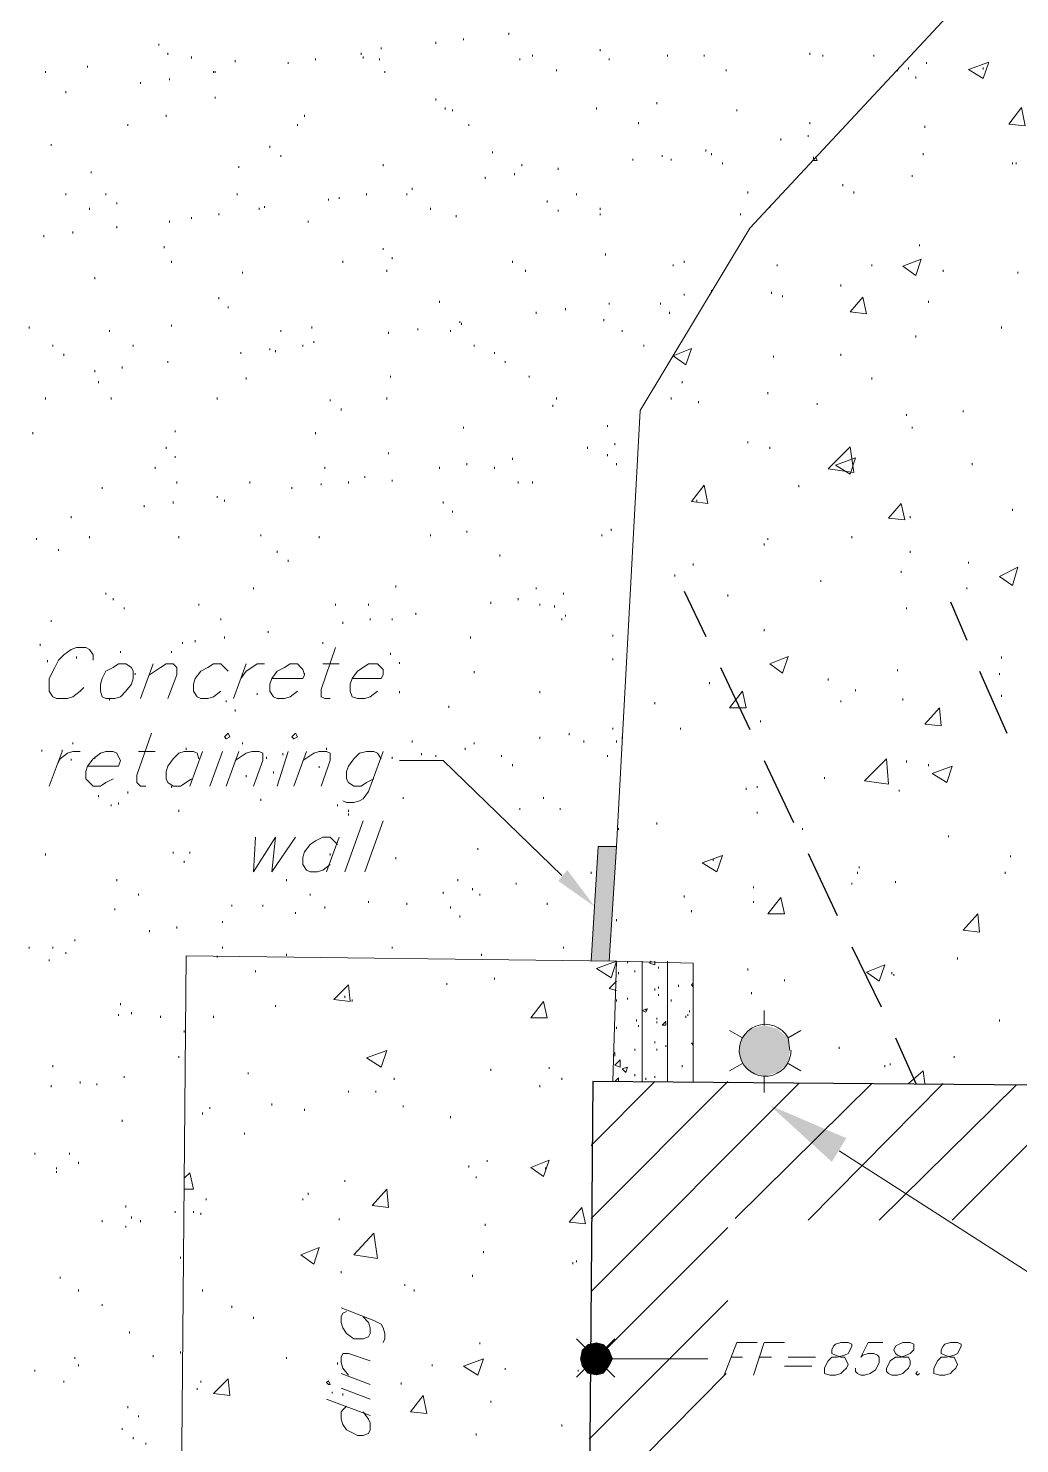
# Model space of a CAD drawing. Header units: inches. Extents: x 10 to 486, y 7 to 426.
# Drawn here: x 148.4 to 184.6, y 146.3 to 198 of the extents above; entities that cross this region are included whole.
import ezdxf

# ---------------------------------------------------------------- set-up
doc = ezdxf.new("R2010")
doc.units = ezdxf.units.IN
doc.header["$LTSCALE"] = 3
doc.header["$MEASUREMENT"] = 0
doc.layers.add('PDF_Geometry', color=7, linetype='Continuous', true_color=0x999999)
doc.layers.add('PDF_Solid Fills', color=7, linetype='Continuous')

msp = doc.modelspace()

# ---------------------------------------------------------------- linework, layer by layer
at = {"layer": 'PDF_Geometry', "lineweight": 13}
for points in [[(340.877, 356.15), (338.477, 356.683), (332.477, 355.083), (321.943, 349.017), (320.277, 341.35), (312.41, 340.75), (283.677, 321.75), (263.477, 306.483), (258.21, 296.683), (248.477, 288.017), (245.01, 283.083), (210.277, 256.083), (180.143, 230.817), (171.877, 223.95), (171.677, 206.017), (182.943, 199.55), (174.743, 190.75), (170.743, 184.083), (169.877, 168.15)], [(164.277, 197.683), (164.277, 197.617)], [(165.943, 197.883), (165.943, 197.817)], [(153.143, 197.483), (153.143, 197.417)], [(153.477, 197.15), (153.477, 197.083)], [(160.543, 197.15), (160.543, 197.083)], [(161.277, 197.35), (161.277, 197.283)], [(163.277, 197.55), (163.277, 197.483)], [(169.277, 197.283), (169.277, 197.217)], [(176.943, 197.15), (176.943, 197.083)], [(150.543, 196.683), (150.543, 196.617)], [(154.343, 197.017), (154.343, 196.95)], [(155.943, 196.883), (155.943, 196.817)], [(157.877, 196.817), (157.877, 196.75)], [(158.877, 196.95), (158.877, 196.883)], [(160.61, 197.017), (160.61, 196.95)], [(161.21, 196.95), (161.21, 196.883)], [(166.343, 196.95), (166.343, 196.883)], [(166.81, 197.083), (166.81, 197.017)], [(169.61, 196.95), (169.61, 196.883)], [(171.743, 197.083), (171.743, 197.017)], [(173.077, 197.083), (173.077, 197.017)], [(177.41, 197.083), (177.41, 197.017)], [(179.277, 197.083), (179.277, 197.017)], [(180.543, 196.617), (180.543, 196.55)], [(181.21, 196.817), (181.21, 196.75)], [(183.277, 196.617), (183.277, 196.55)], [(149.01, 196.483), (149.01, 196.417)], [(152.477, 196.083), (152.477, 196.017)], [(153.543, 196.217), (153.543, 196.15)], [(155.143, 196.483), (155.143, 196.417)], [(155.21, 196.483), (155.21, 196.417)], [(161.41, 196.483), (161.41, 196.417)], [(167.677, 196.55), (167.677, 196.483)], [(173.877, 196.55), (173.877, 196.483)], [(180.143, 196.55), (180.143, 196.483)], [(180.81, 196.283), (180.81, 196.217)], [(149.743, 195.75), (149.743, 195.683)], [(155.21, 195.55), (155.21, 195.483)], [(163.277, 195.483), (163.277, 195.417)], [(163.61, 195.15), (163.61, 195.083)], [(163.877, 195.083), (163.877, 195.017)], [(169.143, 195.15), (169.143, 195.083)], [(171.343, 195.35), (171.343, 195.283)], [(174.277, 195.083), (174.277, 195.017)], [(152.01, 194.55), (152.01, 194.483)], [(153.41, 194.883), (153.41, 194.817)], [(158.21, 194.55), (158.21, 194.483)], [(158.477, 194.883), (158.477, 194.817)], [(164.477, 194.55), (164.477, 194.483)], [(170.677, 194.617), (170.677, 194.55)], [(176.943, 194.617), (176.943, 194.55)], [(175.877, 194.017), (175.877, 193.95)], [(176.877, 194.15), (176.877, 194.083)], [(181.143, 194.483), (181.143, 194.417)], [(149.21, 193.817), (149.21, 193.75)], [(157.21, 193.75), (157.21, 193.683)], [(165.343, 193.55), (165.343, 193.483)], [(173.143, 193.617), (173.143, 193.55)], [(173.343, 193.483), (173.343, 193.417)], [(181.077, 193.483), (181.077, 193.417)], [(156.077, 193.017), (156.077, 192.95)], [(157.61, 193.417), (157.61, 193.35)], [(161.343, 193.083), (161.343, 193.017)], [(166.41, 193.083), (166.41, 193.017)], [(170.477, 193.283), (170.477, 193.217)], [(171.543, 193.417), (171.543, 193.35)], [(171.877, 193.283), (171.877, 193.217)], [(173.743, 193.15), (173.743, 193.083)], [(177.077, 193.35), (177.077, 193.283)], [(177.077, 193.217), (177.21, 193.217), (177.143, 193.35)], [(184.343, 193.15), (184.343, 193.083)], [(184.477, 193.15), (184.477, 193.083)], [(150.677, 192.817), (150.677, 192.75)], [(165.077, 192.617), (165.077, 192.55)], [(166.143, 192.75), (166.143, 192.683)], [(167.743, 192.95), (167.743, 192.883)], [(180.677, 192.683), (180.677, 192.617)], [(149.743, 192.017), (149.743, 191.95)], [(151.21, 192.017), (151.21, 191.95)], [(156.01, 192.017), (156.01, 191.95)], [(160.743, 192.017), (160.743, 191.95)], [(162.21, 192.017), (162.21, 191.95)], [(162.41, 192.217), (162.41, 192.15)], [(168.41, 192.017), (168.41, 191.95)], [(174.677, 192.083), (174.677, 192.017)], [(178.143, 192.35), (178.143, 192.283)], [(178.543, 192.083), (178.543, 192.017)], [(150.61, 191.483), (150.61, 191.417)], [(151.61, 191.683), (151.61, 191.617)], [(156.81, 191.483), (156.81, 191.417)], [(157.01, 191.55), (157.01, 191.483)], [(159.343, 191.817), (159.343, 191.75)], [(159.743, 191.883), (159.743, 191.817)], [(163.077, 191.483), (163.077, 191.417)], [(167.343, 191.75), (167.343, 191.683)], [(167.743, 191.417), (167.743, 191.35)], [(169.277, 191.483), (169.277, 191.417)], [(175.477, 191.55), (175.477, 191.483)], [(153.543, 191.017), (153.543, 190.95)], [(154.343, 191.15), (154.343, 191.083)], [(155.343, 191.283), (155.343, 191.217)], [(158.61, 191.017), (158.61, 190.95)], [(164.01, 191.217), (164.01, 191.15)], [(169.277, 191.283), (169.277, 191.217)], [(174.41, 191.283), (174.41, 191.217)], [(148.943, 190.483), (148.943, 190.417)], [(150.01, 190.617), (150.01, 190.55)], [(151.61, 190.817), (151.61, 190.75)], [(153.343, 190.083), (153.343, 190.017)], [(161.343, 190.017), (161.343, 189.95)], [(180.943, 190.15), (180.943, 190.083)], [(153.61, 189.55), (153.61, 189.483)], [(159.877, 189.55), (159.877, 189.483)], [(161.677, 189.683), (161.677, 189.617)], [(166.077, 189.55), (166.077, 189.483)], [(169.477, 189.817), (169.477, 189.75)], [(171.943, 189.417), (171.943, 189.35)], [(172.343, 189.55), (172.343, 189.483)], [(175.743, 189.417), (175.743, 189.35)], [(179.21, 189.417), (179.21, 189.35)], [(150.81, 188.95), (150.81, 188.883)], [(156.21, 189.15), (156.21, 189.083)], [(161.477, 189.217), (161.477, 189.15)], [(166.543, 189.217), (166.543, 189.15)], [(181.81, 189.217), (181.81, 189.15)], [(184.543, 189.15), (184.543, 189.083)], [(172.343, 188.35), (172.343, 188.283)], [(173.343, 188.483), (173.343, 188.417)], [(175.543, 188.417), (175.543, 188.35)], [(178.077, 188.683), (178.077, 188.617)], [(155.343, 188.217), (155.343, 188.15)], [(155.677, 187.883), (155.677, 187.817)], [(163.41, 188.083), (163.41, 188.017)], [(168.01, 187.817), (168.01, 187.75)], [(169.61, 188.017), (169.61, 187.95)], [(171.477, 188.017), (171.477, 187.95)], [(175.943, 188.283), (175.943, 188.217)], [(181.277, 188.083), (181.277, 188.017)], [(164.143, 187.35), (164.143, 187.283)], [(164.21, 187.283), (164.21, 187.217)], [(166.943, 187.683), (166.943, 187.617)], [(169.41, 187.417), (169.41, 187.35)], [(171.81, 187.683), (171.81, 187.617)], [(148.41, 187.15), (148.41, 187.083)], [(151.343, 187.017), (151.343, 186.95)], [(153.61, 187.217), (153.61, 187.15)], [(157.61, 187.017), (157.61, 186.95)], [(158.743, 187.15), (158.743, 187.083)], [(161.543, 186.95), (161.543, 186.883)], [(162.61, 187.083), (162.61, 187.017)], [(163.81, 187.017), (163.81, 186.95)], [(170.077, 187.017), (170.077, 186.95)], [(180.81, 186.817), (180.81, 186.75)], [(183.943, 187.15), (183.943, 187.083)], [(149.277, 186.483), (149.277, 186.417)], [(152.21, 186.483), (152.21, 186.417)], [(157.21, 186.35), (157.21, 186.283)], [(157.41, 186.283), (157.41, 186.217)], [(158.41, 186.483), (158.41, 186.417)], [(158.81, 186.617), (158.81, 186.55)], [(164.677, 186.483), (164.677, 186.417)], [(170.877, 186.483), (170.877, 186.417)], [(149.677, 186.15), (149.677, 186.083)], [(153.477, 185.883), (153.477, 185.817)], [(156.143, 186.217), (156.143, 186.15)], [(165.41, 186.217), (165.41, 186.15)], [(165.81, 185.883), (165.81, 185.817)], [(175.61, 186.083), (175.61, 186.017)], [(178.077, 186.15), (178.077, 186.083)], [(150.81, 185.55), (150.81, 185.483)], [(151.81, 185.683), (151.81, 185.617)], [(156.343, 185.283), (156.343, 185.217)], [(161.61, 185.35), (161.61, 185.283)], [(166.677, 185.35), (166.677, 185.283)], [(179.21, 185.283), (179.21, 185.217)], [(150.943, 185.15), (150.943, 185.083)], [(172.277, 185.15), (172.277, 185.083)], [(175.41, 184.75), (175.41, 184.683)], [(149.01, 184.55), (149.01, 184.483)], [(151.41, 184.55), (151.41, 184.483)], [(155.277, 184.55), (155.277, 184.483)], [(159.41, 184.483), (159.41, 184.417)], [(161.477, 184.55), (161.477, 184.483)], [(167.543, 184.283), (167.543, 184.217)], [(167.677, 184.55), (167.677, 184.483)], [(171.877, 184.55), (171.877, 184.483)], [(172.877, 184.417), (172.877, 184.35)], [(177.21, 184.35), (177.21, 184.283)], [(159.81, 184.15), (159.81, 184.083)], [(180.477, 183.95), (180.477, 183.883)], [(182.543, 184.083), (182.543, 184.017)], [(148.543, 183.283), (148.543, 183.217)], [(153.743, 183.35), (153.743, 183.283)], [(158.877, 183.283), (158.877, 183.217)], [(164.277, 183.483), (164.277, 183.417)], [(169.543, 183.55), (169.543, 183.483)], [(180.677, 183.483), (180.677, 183.417)], [(153.41, 182.75), (153.41, 182.683)], [(168.81, 182.75), (168.81, 182.683)], [(169.81, 182.883), (169.81, 182.817)], [(174.677, 182.95), (174.677, 182.883)], [(175.477, 182.75), (175.477, 182.683)], [(153.743, 182.417), (153.743, 182.35)], [(161.543, 182.55), (161.543, 182.483)], [(164.41, 182.15), (164.41, 182.083)], [(166.077, 182.35), (166.077, 182.283)], [(169.543, 182.483), (169.543, 182.417)], [(169.877, 182.15), (169.877, 182.083)], [(182.877, 182.15), (182.877, 182.083)], [(153.01, 182.017), (153.01, 181.95)], [(159.21, 182.017), (159.21, 181.95)], [(160.677, 181.683), (160.677, 181.617)], [(163.41, 182.017), (163.41, 181.95)], [(165.41, 182.017), (165.41, 181.95)], [(151.077, 181.283), (151.077, 181.217)], [(153.81, 181.483), (153.81, 181.417)], [(156.477, 181.483), (156.477, 181.417)], [(158.01, 181.283), (158.01, 181.217)], [(159.077, 181.417), (159.077, 181.35)], [(160.077, 181.483), (160.077, 181.417)], [(161.677, 181.55), (161.677, 181.483)], [(166.277, 181.483), (166.277, 181.417)], [(166.81, 181.483), (166.81, 181.417)], [(176.543, 181.35), (176.543, 181.283)], [(152.61, 180.617), (152.61, 180.55)], [(153.677, 180.75), (153.677, 180.683)], [(155.277, 180.95), (155.277, 180.883)], [(155.543, 180.817), (155.543, 180.75)], [(163.543, 180.75), (163.543, 180.683)], [(172.81, 180.817), (172.81, 180.75)], [(149.943, 180.217), (149.943, 180.15)], [(163.877, 180.417), (163.877, 180.35)], [(180.61, 180.217), (180.61, 180.15)], [(184.343, 180.483), (184.343, 180.417)], [(156.877, 179.55), (156.877, 179.483)], [(163.077, 179.55), (163.077, 179.483)], [(164.41, 179.683), (164.41, 179.617)], [(169.343, 179.55), (169.343, 179.483)], [(169.677, 179.75), (169.677, 179.683)], [(148.677, 179.417), (148.677, 179.35)], [(149.477, 179.017), (149.477, 178.95)], [(150.61, 179.483), (150.61, 179.417)], [(153.877, 179.483), (153.877, 179.417)], [(159.01, 179.483), (159.01, 179.417)], [(175.277, 179.217), (175.277, 179.15)], [(175.41, 179.417), (175.41, 179.35)], [(178.477, 179.483), (178.477, 179.417)], [(157.477, 178.95), (157.477, 178.883)], [(157.877, 178.617), (157.877, 178.55)], [(165.61, 178.817), (165.61, 178.75)], [(172.677, 178.483), (172.677, 178.417)], [(180.61, 178.95), (180.61, 178.883)], [(182.743, 178.55), (182.743, 178.483)], [(172.01, 178.083), (172.01, 178.017)], [(180.277, 178.217), (180.277, 178.15)], [(156.61, 177.617), (156.61, 177.55)], [(161.81, 177.683), (161.81, 177.617)], [(166.943, 177.617), (166.943, 177.55)], [(177.343, 177.883), (177.343, 177.817)], [(182.677, 177.617), (182.677, 177.55)], [(151.21, 177.417), (151.21, 177.35)], [(151.477, 177.217), (151.477, 177.15)], [(154.61, 177.017), (154.61, 176.95)], [(159.61, 177.017), (159.61, 176.95)], [(160.81, 177.017), (160.81, 176.95)], [(165.277, 177.083), (165.277, 177.017)], [(166.277, 177.217), (166.277, 177.15)], [(167.077, 177.017), (167.077, 176.95)], [(167.61, 176.95), (167.61, 176.883)], [(167.943, 177.417), (167.943, 177.35)], [(173.943, 177.35), (173.943, 177.283)], [(149.21, 176.417), (149.21, 176.35)], [(151.877, 176.883), (151.877, 176.817)], [(155.41, 176.483), (155.41, 176.417)], [(160.877, 176.483), (160.877, 176.417)], [(161.677, 176.483), (161.677, 176.417)], [(162.543, 176.683), (162.543, 176.617)], [(167.877, 176.483), (167.877, 176.417)], [(168.01, 176.617), (168.01, 176.55)], [(180.477, 176.883), (180.477, 176.817)], [(157.143, 176.017), (157.143, 175.95)], [(159.877, 176.35), (159.877, 176.283)], [(175.277, 176.083), (175.277, 176.017)], [(148.81, 175.55), (148.81, 175.483)], [(154.01, 175.617), (154.01, 175.55)], [(154.477, 175.683), (154.477, 175.617)], [(155.543, 175.817), (155.543, 175.75)], [(159.143, 175.617), (159.143, 175.55)], [(164.543, 175.817), (164.543, 175.75)], [(169.743, 175.883), (169.743, 175.817)], [(149.077, 174.95), (149.077, 174.883)], [(150.143, 175.083), (150.143, 175.017)], [(151.743, 175.283), (151.743, 175.217)], [(153.61, 175.283), (153.61, 175.217)], [(161.61, 175.217), (161.61, 175.15)], [(161.943, 174.883), (161.943, 174.817)], [(169.743, 175.017), (169.743, 174.95)], [(183.943, 175.083), (183.943, 175.017)], [(152.277, 174.483), (152.277, 174.417)], [(158.477, 174.483), (158.477, 174.417)], [(164.677, 174.55), (164.677, 174.483)], [(180.143, 174.617), (180.143, 174.55)], [(183.877, 174.483), (183.877, 174.417)], [(173.277, 174.15), (173.277, 174.083)], [(177.61, 174.283), (177.61, 174.217)], [(178.61, 173.883), (178.61, 173.817)], [(151.343, 173.55), (151.343, 173.483)], [(155.61, 173.483), (155.61, 173.417)], [(156.743, 173.75), (156.743, 173.683)], [(161.943, 173.817), (161.943, 173.75)], [(167.077, 173.817), (167.077, 173.75)], [(171.277, 173.417), (171.277, 173.35)], [(178.077, 173.483), (178.077, 173.417)], [(180.343, 173.55), (180.343, 173.483)], [(183.943, 173.683), (183.943, 173.617)], [(155.943, 173.15), (155.943, 173.083)], [(163.743, 173.283), (163.743, 173.217)], [(168.143, 172.283), (168.143, 172.217)], [(169.743, 172.483), (169.743, 172.417)], [(172.21, 172.483), (172.21, 172.417)], [(175.143, 172.75), (175.143, 172.683)], [(150.01, 171.95), (150.01, 171.883)], [(156.21, 171.95), (156.21, 171.883)], [(162.41, 172.017), (162.41, 171.95)], [(164.677, 171.95), (164.677, 171.883)], [(167.077, 172.15), (167.077, 172.083)], [(168.677, 172.017), (168.677, 171.95)], [(169.877, 172.017), (169.877, 171.95)], [(170.077, 172.15), (170.077, 172.083)], [(148.877, 171.683), (148.877, 171.617)], [(149.61, 171.683), (149.61, 171.617)], [(149.943, 171.35), (149.943, 171.283)], [(150.81, 171.417), (150.81, 171.35)], [(154.143, 171.75), (154.143, 171.683)], [(157.077, 171.417), (157.077, 171.35)], [(157.677, 171.55), (157.677, 171.483)], [(159.277, 171.75), (159.277, 171.683)], [(161.677, 171.417), (161.677, 171.35)], [(162.743, 171.55), (162.743, 171.483)], [(163.277, 171.483), (163.277, 171.417)], [(164.343, 171.75), (164.343, 171.683)], [(165.677, 171.483), (165.677, 171.417)], [(169.543, 171.483), (169.543, 171.417)], [(180.477, 171.283), (180.477, 171.217)], [(156.343, 170.75), (156.343, 170.683)], [(157.343, 170.883), (157.343, 170.817)], [(159.01, 171.083), (159.01, 171.017)], [(166.077, 171.15), (166.077, 171.083)], [(181.277, 171.15), (181.277, 171.083)], [(153.61, 170.35), (153.61, 170.283)], [(174.61, 170.283), (174.61, 170.217)], [(175.01, 170.35), (175.01, 170.283)], [(177.477, 170.683), (177.477, 170.617)], [(180.21, 170.217), (180.21, 170.15)], [(150.943, 170.017), (150.943, 169.95)], [(151.677, 169.75), (151.677, 169.683)], [(152.01, 170.15), (152.01, 170.083)], [(156.877, 169.883), (156.877, 169.817)], [(162.077, 169.95), (162.077, 169.883)], [(167.21, 169.95), (167.21, 169.883)], [(151.41, 169.683), (151.41, 169.617)], [(153.877, 169.483), (153.877, 169.417)], [(159.677, 169.683), (159.677, 169.617)], [(160.077, 169.483), (160.077, 169.417)], [(160.077, 169.35), (160.077, 169.283)], [(166.343, 169.55), (166.343, 169.483)], [(167.81, 169.55), (167.81, 169.483)], [(175.01, 169.417), (175.01, 169.35)], [(169.943, 168.817), (169.943, 168.75)], [(171.343, 169.017), (171.343, 168.95)], [(176.677, 168.817), (176.677, 168.75)], [(182.01, 168.55), (182.01, 168.483)], [(149.01, 167.883), (149.01, 167.817)], [(153.677, 167.95), (153.677, 167.883)], [(154.077, 167.617), (154.077, 167.55)], [(154.277, 167.95), (154.277, 167.883)], [(159.41, 167.883), (159.41, 167.817)], [(161.81, 167.75), (161.81, 167.683)], [(164.81, 168.083), (164.81, 168.017)], [(173.41, 167.683), (173.41, 167.617)], [(184.277, 167.817), (184.277, 167.75)], [(168.943, 167.217), (168.943, 167.15)], [(178.677, 167.217), (178.677, 167.15)], [(178.743, 167.417), (178.743, 167.35)], [(184.077, 167.217), (184.077, 167.15)], [(151.61, 166.95), (151.61, 166.883)], [(157.81, 166.95), (157.81, 166.883)], [(164.077, 166.95), (164.077, 166.883)], [(164.61, 166.617), (164.61, 166.55)], [(166.21, 166.817), (166.21, 166.75)], [(174.877, 166.683), (174.877, 166.617)], [(178.477, 166.817), (178.477, 166.75)], [(180.077, 166.883), (180.077, 166.817)], [(152.41, 166.417), (152.41, 166.35)], [(158.677, 166.417), (158.677, 166.35)], [(160.81, 166.15), (160.81, 166.083)], [(162.21, 166.083), (162.21, 166.017)], [(163.543, 166.483), (163.543, 166.417)], [(164.877, 166.417), (164.877, 166.35)], [(167.343, 166.083), (167.343, 166.017)], [(172.343, 166.35), (172.343, 166.283)], [(174.877, 166.15), (174.877, 166.083)], [(151.543, 165.883), (151.543, 165.817)], [(155.81, 166.017), (155.81, 165.95)], [(156.943, 166.017), (156.943, 165.95)], [(158.143, 165.75), (158.143, 165.683)], [(159.21, 165.95), (159.21, 165.883)], [(163.81, 165.95), (163.81, 165.883)], [(164.143, 165.617), (164.143, 165.55)], [(172.61, 165.817), (172.61, 165.75)], [(152.81, 165.083), (152.81, 165.017)], [(153.81, 165.217), (153.81, 165.15)], [(155.477, 165.417), (155.477, 165.35)], [(169.877, 165.483), (169.877, 165.417)], [(150.077, 164.75), (150.077, 164.683)], [(148.41, 164.483), (148.41, 164.417)], [(149.143, 164.017), (149.143, 163.95)], [(149.277, 164.483), (149.277, 164.417)], [(149.743, 164.283), (149.743, 164.217)], [(169.743, 159.55), (169.877, 163.95), (154.143, 164.15), (153.877, 133.817), (153.677, 133.617)], [(155.477, 164.483), (155.477, 164.417)], [(157.81, 164.217), (157.81, 164.15)], [(161.677, 164.483), (161.677, 164.417)], [(164.943, 164.217), (164.943, 164.15)], [(167.943, 164.483), (167.943, 164.417)], [(182.343, 164.083), (182.343, 164.017)], [(156.677, 163.617), (156.677, 163.55)], [(169.877, 163.95), (172.677, 163.883), (172.677, 159.55)], [(169.943, 163.55), (169.943, 163.483)], [(170.277, 163.95), (170.277, 163.883)], [(170.543, 163.617), (170.543, 163.55)], [(170.81, 163.95), (170.81, 159.55)], [(171.277, 163.95), (171.277, 163.817), (171.077, 163.883), (171.143, 163.95)], [(171.41, 163.75), (171.41, 163.683)], [(171.743, 163.95), (171.743, 159.55)], [(174.677, 163.683), (174.677, 163.617)], [(179.943, 163.55), (179.943, 163.483)], [(180.01, 163.483), (180.01, 163.417)], [(163.677, 163.15), (163.677, 163.083)], [(165.41, 163.35), (165.41, 163.283)], [(169.877, 162.883), (169.61, 162.95), (169.877, 163.217)], [(171.41, 163.017), (171.41, 162.95)], [(172.143, 163.083), (172.143, 163.017)], [(172.677, 163.017), (172.61, 163.083), (172.677, 163.15)], [(176.01, 163.283), (176.01, 163.217)], [(159.943, 162.683), (159.943, 162.617)], [(160.21, 162.55), (160.21, 162.483)], [(169.877, 162.55), (169.877, 162.483)], [(170.277, 162.617), (170.277, 162.55)], [(171.277, 162.95), (171.277, 162.883)], [(171.41, 162.75), (171.41, 162.683)], [(171.877, 162.55), (171.877, 162.483)], [(174.81, 162.817), (174.81, 162.75)], [(151.677, 162.017), (151.677, 161.95)], [(151.743, 162.417), (151.743, 162.35)], [(152.143, 162.083), (152.143, 162.017)], [(153.21, 161.95), (153.21, 161.883)], [(155.143, 161.95), (155.143, 161.883)], [(157.41, 162.35), (157.41, 162.283)], [(170.81, 162.083), (170.81, 162.15), (171.01, 162.217), (170.943, 162.083), (170.81, 162.15)], [(170.943, 162.217), (170.943, 162.15)], [(172.41, 161.95), (172.41, 161.883)], [(172.477, 162.017), (172.477, 161.95)], [(172.543, 162.15), (172.543, 162.083)], [(154.077, 161.417), (154.077, 161.35)], [(169.877, 161.55), (169.877, 161.483)], [(170.61, 161.817), (170.61, 161.75)], [(170.677, 161.617), (170.677, 161.55)], [(171.343, 161.883), (171.343, 161.817)], [(171.343, 161.75), (171.343, 161.683)], [(183.877, 161.817), (183.877, 161.75)], [(171.277, 161.017), (171.277, 160.95)], [(172.677, 160.883), (172.61, 160.95), (172.677, 160.95)], [(153.877, 160.483), (153.877, 160.417)], [(169.81, 160.617), (169.81, 160.55), (169.81, 160.483)], [(170.543, 160.75), (170.543, 160.683)], [(171.343, 160.75), (171.343, 160.683)], [(171.677, 160.883), (171.677, 160.817)], [(178.01, 160.817), (178.01, 160.75)], [(182.21, 160.483), (182.21, 160.417)], [(149.277, 160.15), (149.277, 160.083)], [(156.41, 159.883), (156.41, 159.817)], [(165.277, 160.017), (165.277, 159.95)], [(167.41, 160.083), (167.41, 160.017)], [(172.277, 160.15), (172.277, 160.083)], [(179.677, 160.15), (179.677, 160.083)], [(179.877, 160.217), (179.877, 160.15)], [(180.543, 159.483), (181.077, 159.95), (181.143, 159.483)], [(149.21, 159.417), (149.21, 159.35)], [(150.277, 159.55), (150.277, 159.483)], [(150.877, 159.483), (150.877, 159.417)], [(151.877, 159.75), (151.877, 159.683)], [(161.743, 159.683), (161.743, 159.617)], [(167.077, 159.417), (167.077, 159.35)], [(167.877, 159.683), (167.877, 159.617)], [(169.81, 159.55), (169.943, 159.683), (169.943, 159.55)], [(170.543, 159.817), (170.543, 159.75)], [(170.943, 159.683), (170.943, 159.617)], [(171.277, 159.75), (171.277, 159.683)], [(160.077, 159.217), (160.077, 159.15)], [(161.077, 159.217), (161.077, 159.15)], [(154.743, 158.417), (154.743, 158.35)], [(155.01, 158.617), (155.01, 158.55)], [(157.277, 158.75), (157.277, 158.683)], [(158.477, 158.55), (158.477, 158.483)], [(162.077, 158.683), (162.077, 158.617)], [(151.81, 158.15), (151.81, 158.083)], [(163.81, 158.283), (163.81, 158.217)], [(156.277, 157.683), (156.277, 157.617)], [(148.61, 156.95), (148.61, 156.883)], [(149.877, 156.95), (149.877, 156.883)], [(149.41, 156.417), (149.41, 156.35)], [(149.41, 156.283), (149.41, 156.217)], [(150.21, 156.617), (150.21, 156.55)], [(164.477, 156.483), (164.477, 156.417)], [(165.143, 156.683), (165.143, 156.617)], [(167.277, 156.417), (167.277, 156.35)], [(154.077, 156.017), (154.277, 156.217), (154.41, 155.617), (154.077, 155.617)], [(159.943, 155.95), (159.943, 155.883)], [(164.743, 156.083), (164.743, 156.017)], [(154.877, 155.283), (154.877, 155.217)], [(158.41, 155.283), (158.41, 155.217)], [(158.61, 155.483), (158.61, 155.417)], [(151.943, 155.017), (151.943, 154.95)], [(153.743, 154.817), (153.743, 154.75)], [(154.41, 154.817), (154.41, 154.75)], [(154.677, 154.75), (154.677, 154.683)], [(151.077, 154.483), (151.077, 154.417)], [(151.943, 154.283), (151.943, 154.217)], [(152.143, 154.617), (152.143, 154.55)], [(152.477, 154.483), (152.477, 154.417)], [(159.743, 154.55), (159.743, 154.483)], [(165.077, 154.35), (165.077, 154.283)], [(153.943, 153.15), (153.943, 153.083)], [(165.01, 153.35), (165.01, 153.283)], [(159.81, 152.617), (159.81, 152.55)], [(168.277, 152.95), (168.277, 152.883)], [(168.41, 153.017), (168.41, 152.95)], [(149.543, 152.417), (149.543, 152.35)], [(162.143, 152.15), (162.143, 152.083)], [(164.61, 152.483), (164.61, 152.417)], [(150.21, 151.95), (150.21, 151.883)], [(154.743, 151.95), (154.743, 151.883)], [(162.477, 151.95), (162.477, 151.883)], [(151.077, 151.417), (151.077, 151.35)], [(155.81, 151.35), (155.81, 151.283)], [(156.61, 150.95), (156.61, 150.883)], [(152.077, 150.417), (152.077, 150.35)], [(152.943, 149.55), (152.943, 149.483)], [(153.943, 149.683), (153.943, 149.617)], [(164.877, 150.017), (164.877, 149.95)], [(148.61, 149.017), (148.61, 148.95)], [(150.077, 149.483), (150.077, 149.417)], [(150.21, 149.217), (150.21, 149.15)], [(157.81, 149.483), (157.81, 149.417)], [(159.677, 149.283), (159.677, 149.217)], [(163.143, 149.217), (163.143, 149.15)], [(165.81, 149.083), (165.81, 149.017)], [(168.477, 149.017), (168.477, 148.95)], [(149.677, 148.617), (149.677, 148.55)], [(154.677, 148.617), (154.677, 148.55)], [(162.01, 148.55), (162.01, 148.483)], [(154.543, 148.35), (154.543, 148.283)], [(159.477, 148.217), (159.477, 148.15)], [(159.877, 148.15), (159.877, 148.083)], [(152.01, 147.683), (152.01, 147.617)], [(165.277, 147.883), (165.277, 147.817)], [(152.41, 147.35), (152.41, 147.283)], [(167.877, 147.017), (167.877, 146.95)], [(151.81, 146.883), (151.81, 146.817)], [(152.21, 146.55), (152.21, 146.483)], [(164.743, 146.683), (164.743, 146.617)], [(152.677, 146.35), (152.677, 146.283)]]:
    msp.add_lwpolyline(points, dxfattribs=at)
for points in [[(183.477, 196.817), (183.277, 196.217), (182.743, 196.55)], [(184.677, 195.15), (184.81, 194.483), (184.21, 194.55)], [(181.01, 189.617), (180.81, 189.017), (180.343, 189.35)], [(178.877, 188.217), (179.01, 187.617), (178.41, 187.683)], [(172.61, 186.35), (172.41, 185.75), (171.943, 186.083)], [(178.543, 181.817), (177.61, 181.95), (178.41, 182.75)], [(178.61, 182.35), (178.41, 181.75), (177.877, 182.083)], [(173.077, 181.35), (173.21, 180.683), (172.61, 180.75)], [(180.277, 180.683), (180.41, 180.083), (179.81, 180.15)], [(184.543, 178.35), (184.343, 177.683), (183.877, 178.017)], [(176.143, 175.083), (175.943, 174.483), (175.477, 174.817)], [(174.477, 173.817), (174.61, 173.217), (174.01, 173.217)], [(181.677, 173.217), (181.743, 172.55), (181.143, 172.617)], [(179.81, 170.417), (178.943, 170.55), (179.743, 171.35)], [(182.143, 171.083), (181.943, 170.483), (181.41, 170.817)], [(173.743, 167.817), (173.543, 167.217), (173.01, 167.55)], [(175.877, 166.283), (176.01, 165.683), (175.41, 165.683)], [(183.077, 165.683), (183.143, 165.017), (182.543, 165.083)], [(155.277, 164.083), (155.277, 164.15)], [(169.877, 163.95), (169.677, 163.35), (169.143, 163.683)], [(179.677, 163.817), (179.477, 163.217), (179.01, 163.55)], [(160.077, 163.083), (160.143, 162.483), (159.543, 162.55)], [(167.21, 162.483), (167.343, 161.883), (166.743, 161.883)], [(171.677, 161.75), (171.677, 161.617), (171.543, 161.617)], [(161.477, 160.683), (161.277, 160.083), (160.743, 160.417)], [(170.01, 160.083), (169.81, 160.15), (170.01, 160.35)], [(170.277, 160.083), (170.21, 159.883), (170.077, 160.017)], [(167.41, 156.683), (167.21, 156.083), (166.743, 156.417)], [(161.477, 155.617), (161.543, 154.95), (160.943, 155.017)], [(168.61, 154.95), (168.743, 154.35), (168.143, 154.417)], [(161.143, 153.083), (160.277, 153.217), (161.01, 154.017)], [(159.01, 153.483), (158.81, 152.883), (158.343, 153.217)], [(165.01, 149.417), (164.81, 148.817), (164.277, 149.15)], [(155.677, 148.683), (155.743, 148.083), (155.143, 148.15)], [(162.81, 148.083), (162.943, 147.417), (162.343, 147.483)]]:
    msp.add_lwpolyline(points, close=True, dxfattribs=at)
at = {"layer": 'PDF_Geometry', "color": 7, "lineweight": 25}
for points in [[(172.343, 177.483), (173.143, 175.817)], [(182.077, 177.083), (182.677, 175.683)], [(173.677, 174.683), (174.743, 172.417)], [(183.143, 174.55), (184.143, 172.283)], [(175.277, 171.283), (176.343, 169.017)], [(176.877, 167.883), (177.943, 165.617)], [(178.477, 164.483), (179.543, 162.283)], [(180.077, 161.15), (180.81, 159.483)], [(289.277, 158.55), (169.01, 159.55), (168.677, 120.017), (167.343, 120.017), (167.343, 118.75), (153.543, 118.683), (153.677, 133.617), (106.543, 134.217), (101.743, 130.217), (101.477, 96.217), (115.343, 77.35), (167.21, 77.417), (167.143, 65.417), (152.41, 65.617), (152.277, 43.883), (328.277, 42.017)], [(168.41, 148.75), (169.81, 150.15)], [(168.41, 150.15), (169.81, 148.75)]]:
    msp.add_lwpolyline(points, dxfattribs=at)
at = {"layer": 'PDF_Geometry', "color": 8, "lineweight": 13, "true_color": 0x767676}
for points in [[(150.743, 174.95), (150.743, 175.15), (150.61, 175.35), (150.477, 175.417), (150.143, 175.417), (149.943, 175.35), (149.677, 175.15), (149.477, 174.95), (149.343, 174.683), (149.143, 174.283), (149.143, 173.817), (149.277, 173.617), (149.41, 173.55), (149.81, 173.55), (150.01, 173.617), (150.277, 173.817), (150.41, 173.95)], [(159.61, 175.417), (159.077, 173.883), (159.077, 173.617), (159.21, 173.55), (159.41, 173.55)], [(152.477, 173.55), (152.943, 174.817)], [(152.81, 174.417), (153.21, 174.683), (153.41, 174.817), (153.677, 174.817), (153.81, 174.683), (153.81, 174.417), (153.477, 173.55)], [(155.677, 174.55), (155.543, 174.683), (155.41, 174.817), (155.143, 174.817), (154.943, 174.683), (154.677, 174.55), (154.477, 174.283), (154.41, 174.083), (154.41, 173.817), (154.543, 173.617), (154.677, 173.55), (154.943, 173.55), (155.143, 173.617), (155.41, 173.817)], [(155.877, 173.55), (156.343, 174.817)], [(156.143, 174.283), (156.343, 174.55), (156.543, 174.683), (156.743, 174.817), (157.01, 174.817)], [(157.277, 174.283), (158.41, 174.283), (158.477, 174.417), (158.41, 174.617), (158.343, 174.683), (158.21, 174.817), (157.943, 174.817), (157.743, 174.683), (157.477, 174.55), (157.277, 174.283), (157.21, 174.083), (157.21, 173.817), (157.343, 173.617), (157.477, 173.55), (157.743, 173.55), (157.943, 173.617), (158.21, 173.817)], [(159.143, 174.817), (159.743, 174.817)], [(160.21, 174.283), (161.277, 174.283), (161.343, 174.417), (161.343, 174.617), (161.277, 174.683), (161.143, 174.817), (160.81, 174.817), (160.61, 174.683), (160.41, 174.55), (160.21, 174.283), (160.143, 174.083), (160.143, 173.817), (160.21, 173.617), (160.41, 173.55), (160.677, 173.55), (160.877, 173.617), (161.143, 173.817)], [(152.877, 172.283), (152.343, 170.75), (152.343, 170.483), (152.477, 170.35), (152.677, 170.35)], [(149.143, 170.35), (149.61, 171.617)], [(149.41, 171.083), (149.543, 171.35), (149.81, 171.55), (150.01, 171.617), (150.277, 171.617)], [(150.543, 171.083), (151.677, 171.083), (151.743, 171.283), (151.677, 171.417), (151.61, 171.55), (151.477, 171.617), (151.21, 171.617), (151.01, 171.55), (150.743, 171.35), (150.543, 171.083), (150.477, 170.883), (150.477, 170.617), (150.61, 170.483), (150.743, 170.35), (151.01, 170.35), (151.21, 170.483), (151.477, 170.617)], [(152.41, 171.617), (153.01, 171.617)], [(154.61, 171.35), (154.543, 171.55), (154.41, 171.617), (154.077, 171.617), (153.877, 171.55), (153.677, 171.35), (153.477, 171.083), (153.41, 170.883), (153.41, 170.617), (153.477, 170.483), (153.677, 170.35), (153.943, 170.35), (154.143, 170.483), (154.343, 170.617)], [(154.743, 171.617), (154.277, 170.35)], [(155.477, 171.617), (155.01, 170.35)], [(155.61, 170.35), (156.077, 171.617)], [(155.943, 171.283), (156.343, 171.55), (156.543, 171.617), (156.81, 171.617), (156.943, 171.55), (156.943, 171.283), (156.61, 170.35)], [(157.877, 171.617), (157.477, 170.35)], [(158.077, 170.35), (158.543, 171.617)], [(158.41, 171.283), (158.81, 171.55), (159.01, 171.617), (159.277, 171.617), (159.41, 171.55), (159.41, 171.283), (159.077, 170.35)], [(161.343, 171.617), (160.81, 170.15), (160.61, 169.883), (160.477, 169.817), (160.277, 169.75), (160.01, 169.75), (159.877, 169.817)], [(161.277, 171.35), (161.143, 171.55), (161.01, 171.617), (160.743, 171.617), (160.477, 171.55), (160.277, 171.35), (160.077, 171.083), (160.01, 170.883), (160.01, 170.617), (160.077, 170.483), (160.277, 170.35), (160.543, 170.35), (160.743, 170.483), (161.01, 170.617)], [(167.877, 167.083), (163.543, 171.283), (161.943, 171.283)], [(159.943, 167.217), (160.61, 169.083)], [(160.677, 167.217), (161.343, 169.083)], [(156.677, 168.483), (156.61, 167.217), (157.41, 168.483), (157.277, 167.217), (158.143, 168.483)], [(159.677, 168.217), (159.543, 168.35), (159.41, 168.483), (159.143, 168.483), (158.877, 168.35), (158.677, 168.217), (158.477, 167.95), (158.41, 167.75), (158.41, 167.483), (158.543, 167.283), (158.677, 167.217), (158.943, 167.217), (159.143, 167.283), (159.41, 167.483)], [(159.743, 168.483), (159.277, 167.217)], [(159.81, 151.283), (161.01, 150.817), (161.277, 150.683), (161.343, 150.55), (161.41, 150.35), (161.41, 150.15), (161.343, 150.017)], [(160.01, 151.15), (159.877, 151.083), (159.81, 150.95), (159.81, 150.75), (159.877, 150.55), (160.01, 150.35), (160.277, 150.15), (160.61, 150.15), (160.81, 150.217), (160.877, 150.35), (160.877, 150.55), (160.81, 150.75), (160.61, 150.95)], [(160.077, 148.817), (159.877, 149.083), (159.81, 149.283), (159.81, 149.483), (159.877, 149.617), (160.077, 149.617), (160.877, 149.35)], [(160.877, 148.483), (159.81, 148.883)], [(159.81, 148.35), (160.877, 147.95)], [(159.277, 147.95), (160.877, 147.35)], [(160.01, 147.683), (159.877, 147.55), (159.81, 147.483), (159.81, 147.217), (159.877, 147.017), (160.01, 146.817), (160.277, 146.683), (160.41, 146.617), (160.61, 146.617), (160.81, 146.683), (160.877, 146.817), (160.877, 147.083), (160.81, 147.217), (160.61, 147.483)]]:
    msp.add_lwpolyline(points, dxfattribs=at)
for points in [[(151.677, 174.817), (151.477, 174.683), (151.21, 174.55), (151.077, 174.283), (151.01, 174.083), (151.01, 173.817), (151.077, 173.617), (151.21, 173.55), (151.543, 173.55), (151.743, 173.617), (151.943, 173.817), (152.143, 174.083), (152.21, 174.283), (152.21, 174.55), (152.143, 174.683), (151.943, 174.817)], [(155.543, 172.15), (155.61, 172.083), (155.743, 172.15), (155.677, 172.283)], [(158.01, 172.15), (158.077, 172.083), (158.21, 172.15), (158.143, 172.283)], [(159.343, 148.483), (159.41, 148.483), (159.343, 148.617), (159.277, 148.55)]]:
    msp.add_lwpolyline(points, close=True, dxfattribs=at)
at = {"layer": 'PDF_Geometry', "color": 9, "lineweight": 13, "true_color": 0xbbbbbb}
for points in [[(169.61, 163.95), (169.877, 168.15), (169.21, 168.15), (168.943, 163.95)], [(168.943, 157.217), (171.277, 159.55)], [(168.943, 154.55), (173.943, 159.55)], [(168.943, 151.883), (176.543, 159.483)], [(174.21, 154.55), (179.21, 159.483)], [(176.877, 154.483), (181.81, 159.483)], [(179.477, 154.483), (184.477, 159.417)], [(182.143, 154.483), (187.077, 159.417)], [(168.877, 149.15), (173.943, 154.217)], [(168.877, 146.483), (173.943, 151.55)], [(168.877, 143.817), (173.877, 148.883)]]:
    msp.add_lwpolyline(points, dxfattribs=at)
at = {"layer": 'PDF_Geometry', "color": 7, "lineweight": 13}
for points in [[(175.277, 161.617), (175.277, 162.15)], [(174.477, 161.15), (174.01, 161.417)], [(176.61, 161.417), (176.143, 161.15), (176.21, 160.683)], [(174.477, 160.217), (174.01, 159.95)], [(176.143, 160.217), (176.61, 159.95)], [(175.277, 159.75), (175.277, 159.15)], [(178.01, 157.017), (187.877, 150.683), (189.677, 150.683)]]:
    msp.add_lwpolyline(points, dxfattribs=at)
at = {"layer": 'PDF_Geometry', "color": 7, "lineweight": 9}
for points in [[(173.81, 148.817), (174.277, 150.017), (175.01, 150.017)], [(174.877, 148.817), (175.277, 150.017), (176.01, 150.017)], [(179.61, 150.017), (179.077, 150.017), (178.81, 149.483), (178.877, 149.55), (179.077, 149.617), (179.277, 149.617), (179.41, 149.55), (179.477, 149.483), (179.477, 149.283), (179.41, 149.15), (179.343, 149.017), (179.143, 148.883), (178.943, 148.817), (178.81, 148.817), (178.677, 148.883), (178.61, 148.95), (178.61, 149.083)], [(169.743, 149.417), (173.21, 149.417)], [(174.077, 149.483), (174.477, 149.483)], [(175.077, 149.483), (175.543, 149.483)], [(176.01, 149.15), (177.01, 149.15)], [(176.143, 149.483), (177.143, 149.483)], [(180.877, 148.95), (180.81, 148.883), (180.877, 148.817), (180.943, 148.883)]]:
    msp.add_lwpolyline(points, dxfattribs=at)
for points in [[(178.077, 150.017), (177.877, 149.95), (177.81, 149.883), (177.743, 149.75), (177.743, 149.617), (177.877, 149.55), (178.077, 149.483), (178.21, 149.483), (178.277, 149.35), (178.343, 149.217), (178.277, 149.083), (178.143, 148.95), (178.077, 148.883), (177.877, 148.817), (177.677, 148.817), (177.477, 148.883), (177.477, 149.083), (177.543, 149.217), (177.61, 149.35), (177.743, 149.483), (177.943, 149.483), (178.21, 149.55), (178.343, 149.617), (178.41, 149.75), (178.477, 149.883), (178.477, 149.95), (178.343, 150.017)], [(180.343, 150.017), (180.21, 149.95), (180.077, 149.883), (180.01, 149.75), (180.077, 149.617), (180.143, 149.55), (180.343, 149.483), (180.543, 149.483), (180.61, 149.35), (180.61, 149.217), (180.543, 149.083), (180.41, 148.95), (180.343, 148.883), (180.143, 148.817), (179.943, 148.817), (179.81, 148.883), (179.743, 148.95), (179.743, 149.083), (179.81, 149.217), (179.877, 149.35), (180.077, 149.483), (180.277, 149.483), (180.477, 149.55), (180.61, 149.617), (180.743, 149.75), (180.743, 149.95), (180.61, 150.017)], [(182.077, 150.017), (181.877, 149.95), (181.81, 149.883), (181.743, 149.75), (181.743, 149.617), (181.877, 149.55), (182.077, 149.483), (182.21, 149.483), (182.277, 149.35), (182.343, 149.217), (182.277, 149.083), (182.143, 148.95), (182.077, 148.883), (181.877, 148.817), (181.677, 148.817), (181.477, 148.883), (181.477, 149.083), (181.543, 149.217), (181.61, 149.35), (181.743, 149.483), (181.943, 149.483), (182.21, 149.55), (182.343, 149.617), (182.41, 149.75), (182.477, 149.883), (182.477, 149.95), (182.343, 150.017)]]:
    msp.add_lwpolyline(points, close=True, dxfattribs=at)
at = {"layer": 'PDF_Geometry', "color": 7, "lineweight": 13}
msp.add_arc((175.31, 160.697), 0.948, 28.4956, 359.0906, dxfattribs=at)
at = {"layer": 'PDF_Solid Fills', "color": 253, "lineweight": 13, "true_color": 0x999999, "transparency": 33554559}
for points in [[(169.21, 168.15), (168.943, 163.95), (169.61, 163.95)], [(169.21, 168.15), (169.877, 168.15), (169.61, 163.95)]]:
    msp.add_solid(points, dxfattribs=at)
at = {"layer": 'PDF_Solid Fills', "color": 8, "lineweight": 13, "true_color": 0x767676, "transparency": 33554559}
msp.add_solid([(168.077, 167.283), (169.077, 165.95), (167.743, 166.883)], dxfattribs=at)
at = {"layer": 'PDF_Solid Fills', "color": 7, "lineweight": 13, "true_color": 0xfafafa, "transparency": 33554559}
for points in [[(174.81, 161.483), (174.477, 161.15), (176.143, 161.15)], [(175.277, 161.617), (174.81, 161.483), (175.743, 161.483)], [(174.81, 161.483), (175.743, 161.483), (176.143, 161.15)], [(174.477, 161.15), (174.343, 160.683), (176.21, 160.683)], [(174.477, 161.15), (176.143, 161.15), (176.21, 160.683)], [(174.343, 160.683), (174.477, 160.217), (176.143, 160.217)], [(174.343, 160.683), (176.21, 160.683), (176.143, 160.217)], [(174.477, 160.217), (174.81, 159.883), (175.743, 159.883)], [(174.477, 160.217), (176.143, 160.217), (175.743, 159.883)], [(174.81, 159.883), (175.743, 159.883), (175.277, 159.75)]]:
    msp.add_solid(points, dxfattribs=at)
at = {"layer": 'PDF_Solid Fills', "lineweight": 13, "transparency": 33554559}
msp.add_solid([(177.743, 156.617), (175.477, 158.683), (178.277, 157.483)], dxfattribs=at)
at = {"layer": 'PDF_Solid Fills', "lineweight": 9, "transparency": 33554559}
for points in [[(168.61, 149.75), (168.543, 149.417), (169.143, 149.417)], [(168.81, 149.95), (168.61, 149.75), (169.143, 149.417)], [(169.143, 150.017), (168.81, 149.95), (169.143, 149.417)], [(169.41, 149.95), (169.143, 150.017), (169.143, 149.417)], [(169.61, 149.75), (169.41, 149.95), (169.143, 149.417)], [(169.743, 149.417), (169.61, 149.75), (169.143, 149.417)], [(168.543, 149.417), (168.61, 149.15), (169.143, 149.417)], [(168.61, 149.15), (168.81, 148.883), (169.143, 149.417)], [(168.81, 148.883), (169.143, 148.817), (169.143, 149.417)], [(169.143, 148.817), (169.41, 148.883), (169.143, 149.417)], [(169.41, 148.883), (169.61, 149.15), (169.143, 149.417)], [(169.61, 149.15), (169.743, 149.417), (169.143, 149.417)]]:
    msp.add_solid(points, dxfattribs=at)

doc.saveas('drawing.dxf')
